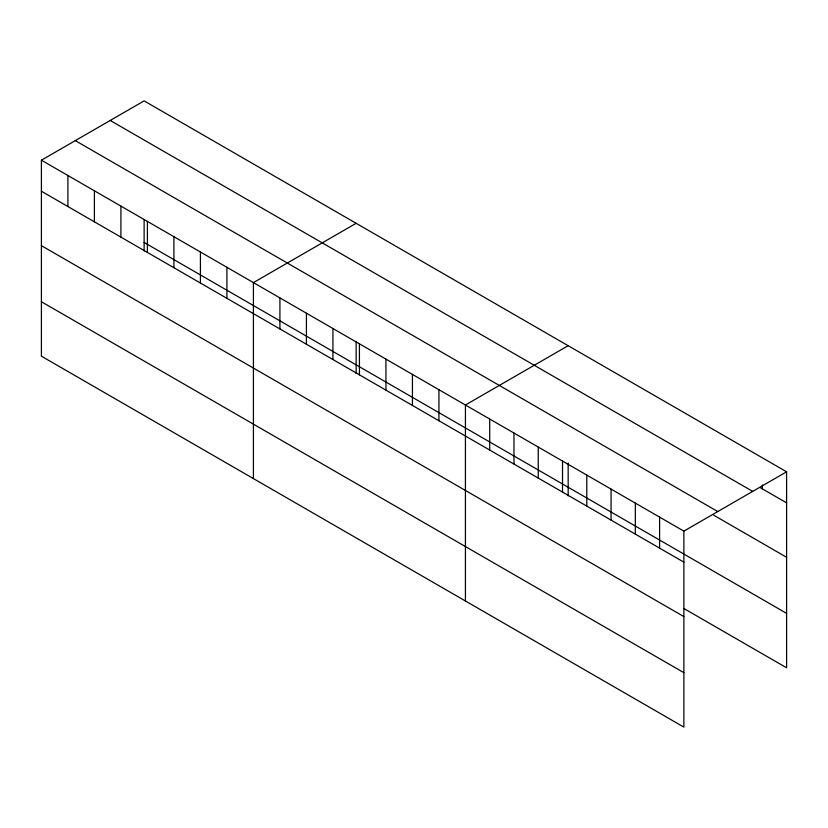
<?xml version="1.0" encoding="UTF-8"?>
<svg xmlns="http://www.w3.org/2000/svg" width="828" height="828" viewBox="0 0 828 828"><rect width="100%" height="100%" fill="white"/><g stroke="black" fill="none" stroke-linecap="round" stroke-linejoin="round"><path stroke-width="1.24" d="M41.4 160.197L683.876 531.131L683.876 727.108L41.4 356.185L41.4 160.197L144.124 100.892L786.6 471.815L786.6 667.803L684 608.57M356.144 223.301L253.42 282.607L253.42 478.584M568.163 345.7L465.429 405.006L465.429 600.993M683.876 531.131L786.6 471.815M760.125 487.557L786.6 502.844M110.227 120.464L752.704 491.387M75.296 140.625L717.772 511.559M713.788 515.244L786.6 557.285M144.124 242.438L786.6 613.372M41.4 191.227L683.876 562.15M41.4 245.657L683.876 616.591M41.4 301.744L683.876 672.678M762.329 484.949L762.329 488.83M659.605 517.117L659.605 548.136M635.335 503.103L635.335 534.122M611.064 489.089L611.064 520.119M586.793 475.075L586.793 506.105M568.163 463.028L568.163 495.91M562.522 461.061L562.522 492.091M538.252 447.048L538.252 478.077M513.981 433.034L513.981 464.063M489.71 419.02L489.71 450.049M438.933 389.709L438.933 420.738M412.427 374.411L412.427 405.43M385.931 359.104L385.931 390.133M359.424 343.806L359.424 374.836M356.144 341.902L356.144 373.5M332.928 328.509L332.928 359.528M306.422 313.201L306.422 344.231M279.916 297.904L279.916 328.933M226.913 267.299L226.913 298.328M200.417 252.002L200.417 283.031M173.911 236.704L173.911 267.723M147.405 221.397L147.405 252.426M144.124 219.492L144.124 251.101M120.909 206.1L120.909 237.129M94.402 190.802L94.402 221.821M67.906 175.495L67.906 206.524"/></g></svg>
